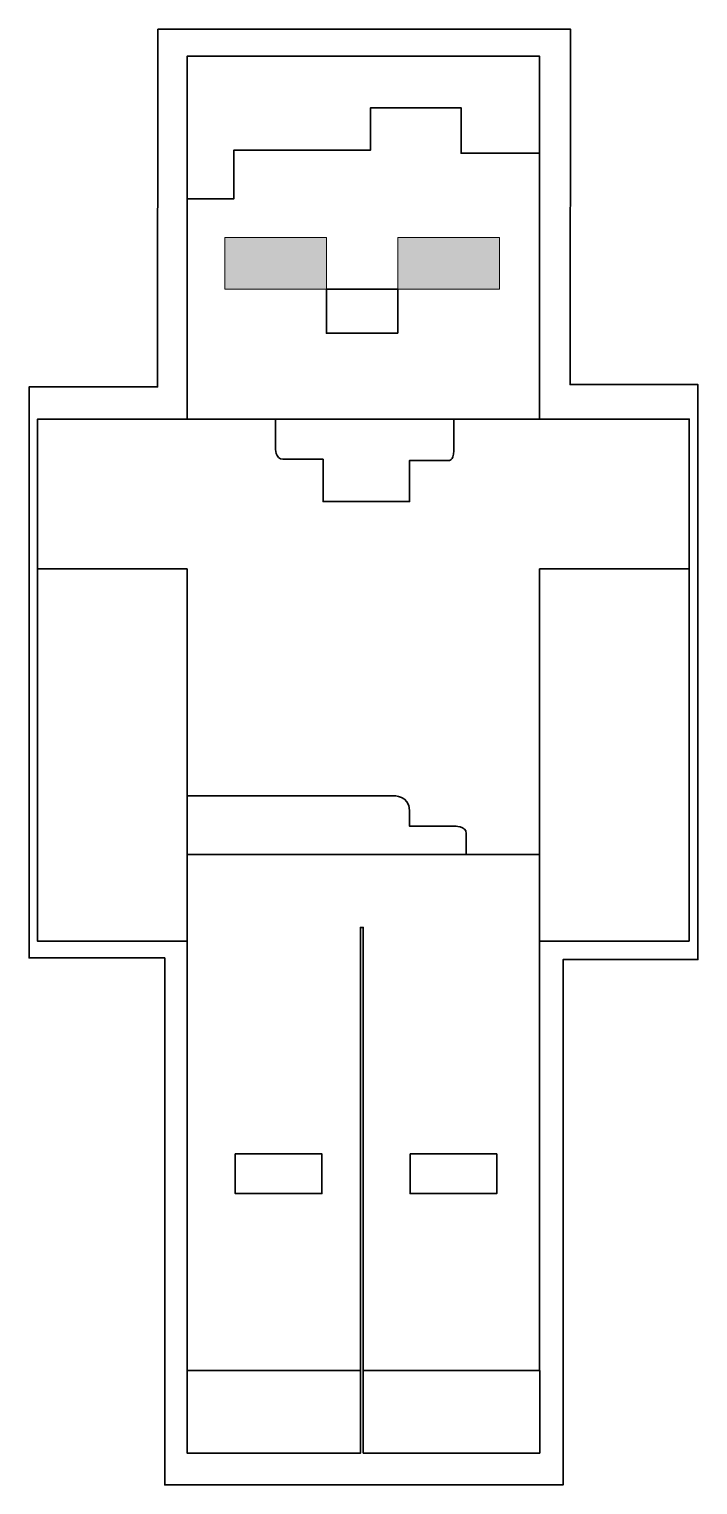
# Model space of a CAD drawing. Header units: centimetres. Extents: x 0.1 to 6.9, y -18.5 to -3.6.
import ezdxf

# ---------------------------------------------------------------- set-up
doc = ezdxf.new("R2010")
doc.units = ezdxf.units.CM
doc.header["$MEASUREMENT"] = 0
doc.layers.add('Laag 1', color=7, linetype='Continuous', lineweight=0)

msp = doc.modelspace()

# ---------------------------------------------------------------- hatches: boundary and pattern name
at = {"layer": 'Laag 1', "transparency": 33554687}
h = msp.add_hatch(color=7, dxfattribs=at)
h.dxf.hatch_style = 2
h.paths.add_polyline_path([(3.151, -6.27), (2.111, -6.27), (2.111, -5.743), (3.151, -5.743)])
h = msp.add_hatch(color=7, dxfattribs=at)
h.dxf.hatch_style = 2
h.paths.add_polyline_path([(4.918, -6.27), (3.879, -6.27), (3.879, -5.743), (4.918, -5.743)])

# ---------------------------------------------------------------- linework, layer by layer
at = {"layer": 'Laag 1', "color": 7, "lineweight": 35}
for points in [[(1.427, -3.612), (1.424, -7.269), (0.111, -7.269), (0.111, -13.105), (1.498, -13.105), (1.498, -18.492), (5.569, -18.492), (5.569, -13.123), (6.947, -13.123), (6.947, -7.245), (5.641, -7.245), (5.644, -3.612)], [(1.726, -5.345), (2.204, -5.345), (2.204, -4.849), (3.602, -4.849), (3.602, -4.415), (4.526, -4.415), (4.526, -4.88), (5.33, -4.88), (5.33, -3.889), (1.726, -3.889)], [(1.726, -5.345), (2.204, -5.345), (2.204, -4.849), (3.602, -4.849), (3.602, -4.415), (4.526, -4.415), (4.526, -4.88), (5.33, -4.88), (5.33, -6.434), (5.33, -7.598), (1.726, -7.598)], [(3.879, -6.72), (3.151, -6.72), (3.151, -6.27), (3.879, -6.27)], [(1.726, -9.13), (0.198, -9.13), (0.198, -7.598), (6.859, -7.598), (6.859, -9.13), (5.33, -9.13), (5.33, -12.049), (1.726, -12.049)], [(1.726, -12.935), (0.198, -12.935), (0.198, -9.13), (1.726, -9.13)], [(6.859, -12.935), (5.33, -12.935), (5.33, -9.13), (6.859, -9.13)], [(1.726, -12.049), (1.726, -17.324), (3.498, -17.324), (3.498, -12.793), (3.526, -12.793), (3.526, -17.324), (5.33, -17.324), (5.33, -12.049)], [(2.219, -15.108), (2.219, -15.514), (3.105, -15.514), (3.105, -15.108)], [(4.006, -15.108), (4.006, -15.514), (4.891, -15.514), (4.891, -15.108)], [(1.726, -17.324), (3.5, -17.324), (3.5, -18.167), (1.726, -18.167)], [(3.526, -17.324), (5.331, -17.324), (5.331, -18.167), (3.526, -18.167)]]:
    msp.add_lwpolyline(points, close=True, dxfattribs=at)
at = {"layer": 'Laag 1'}
for points in [[(3.151, -6.27), (2.111, -6.27), (2.111, -5.743), (3.151, -5.743)], [(4.918, -6.27), (3.879, -6.27), (3.879, -5.743), (4.918, -5.743)]]:
    msp.add_lwpolyline(points, close=True, dxfattribs=at)
at = {"layer": 'Laag 1', "color": 7, "lineweight": 35}
for points, knots in [([(2.631, -7.598), (2.631, -7.598), (2.631, -7.892), (2.631, -7.892), (2.631, -7.892), (2.625, -8.008), (2.706, -8.008), (2.787, -8.008), (3.116, -8.008), (3.116, -8.008), (3.116, -8.008), (3.116, -8.441), (3.116, -8.441), (3.116, -8.441), (4, -8.441), (4, -8.441), (4, -8.441), (4, -8.02), (4, -8.02), (4, -8.02), (4.399, -8.02), (4.399, -8.02), (4.399, -8.02), (4.451, -8.031), (4.451, -7.921), (4.451, -7.812), (4.451, -7.598), (4.451, -7.598), (4.451, -7.598), (2.631, -7.598), (2.631, -7.598)], [0, 0, 0, 0, 1, 1, 1, 2, 2, 2, 3, 3, 3, 4, 4, 4, 5, 5, 5, 6, 6, 6, 7, 7, 7, 8, 8, 8, 9, 9, 9, 10, 10, 10, 10]), ([(1.726, -11.448), (1.726, -11.448), (3.833, -11.448), (3.833, -11.448), (3.833, -11.448), (4, -11.448), (4, -11.597), (4, -11.746), (4, -11.76), (4, -11.76), (4, -11.76), (4.456, -11.76), (4.456, -11.76), (4.456, -11.76), (4.58, -11.754), (4.58, -11.832), (4.58, -11.911), (4.58, -12.049), (4.58, -12.049), (4.58, -12.049), (1.726, -12.049), (1.726, -12.049), (1.726, -12.049), (1.726, -11.448), (1.726, -11.448)], [0, 0, 0, 0, 1, 1, 1, 2, 2, 2, 3, 3, 3, 4, 4, 4, 5, 5, 5, 6, 6, 6, 7, 7, 7, 8, 8, 8, 8])]:
    msp.add_open_spline(points, degree=3, knots=knots, dxfattribs=at)

doc.saveas('drawing.dxf')
